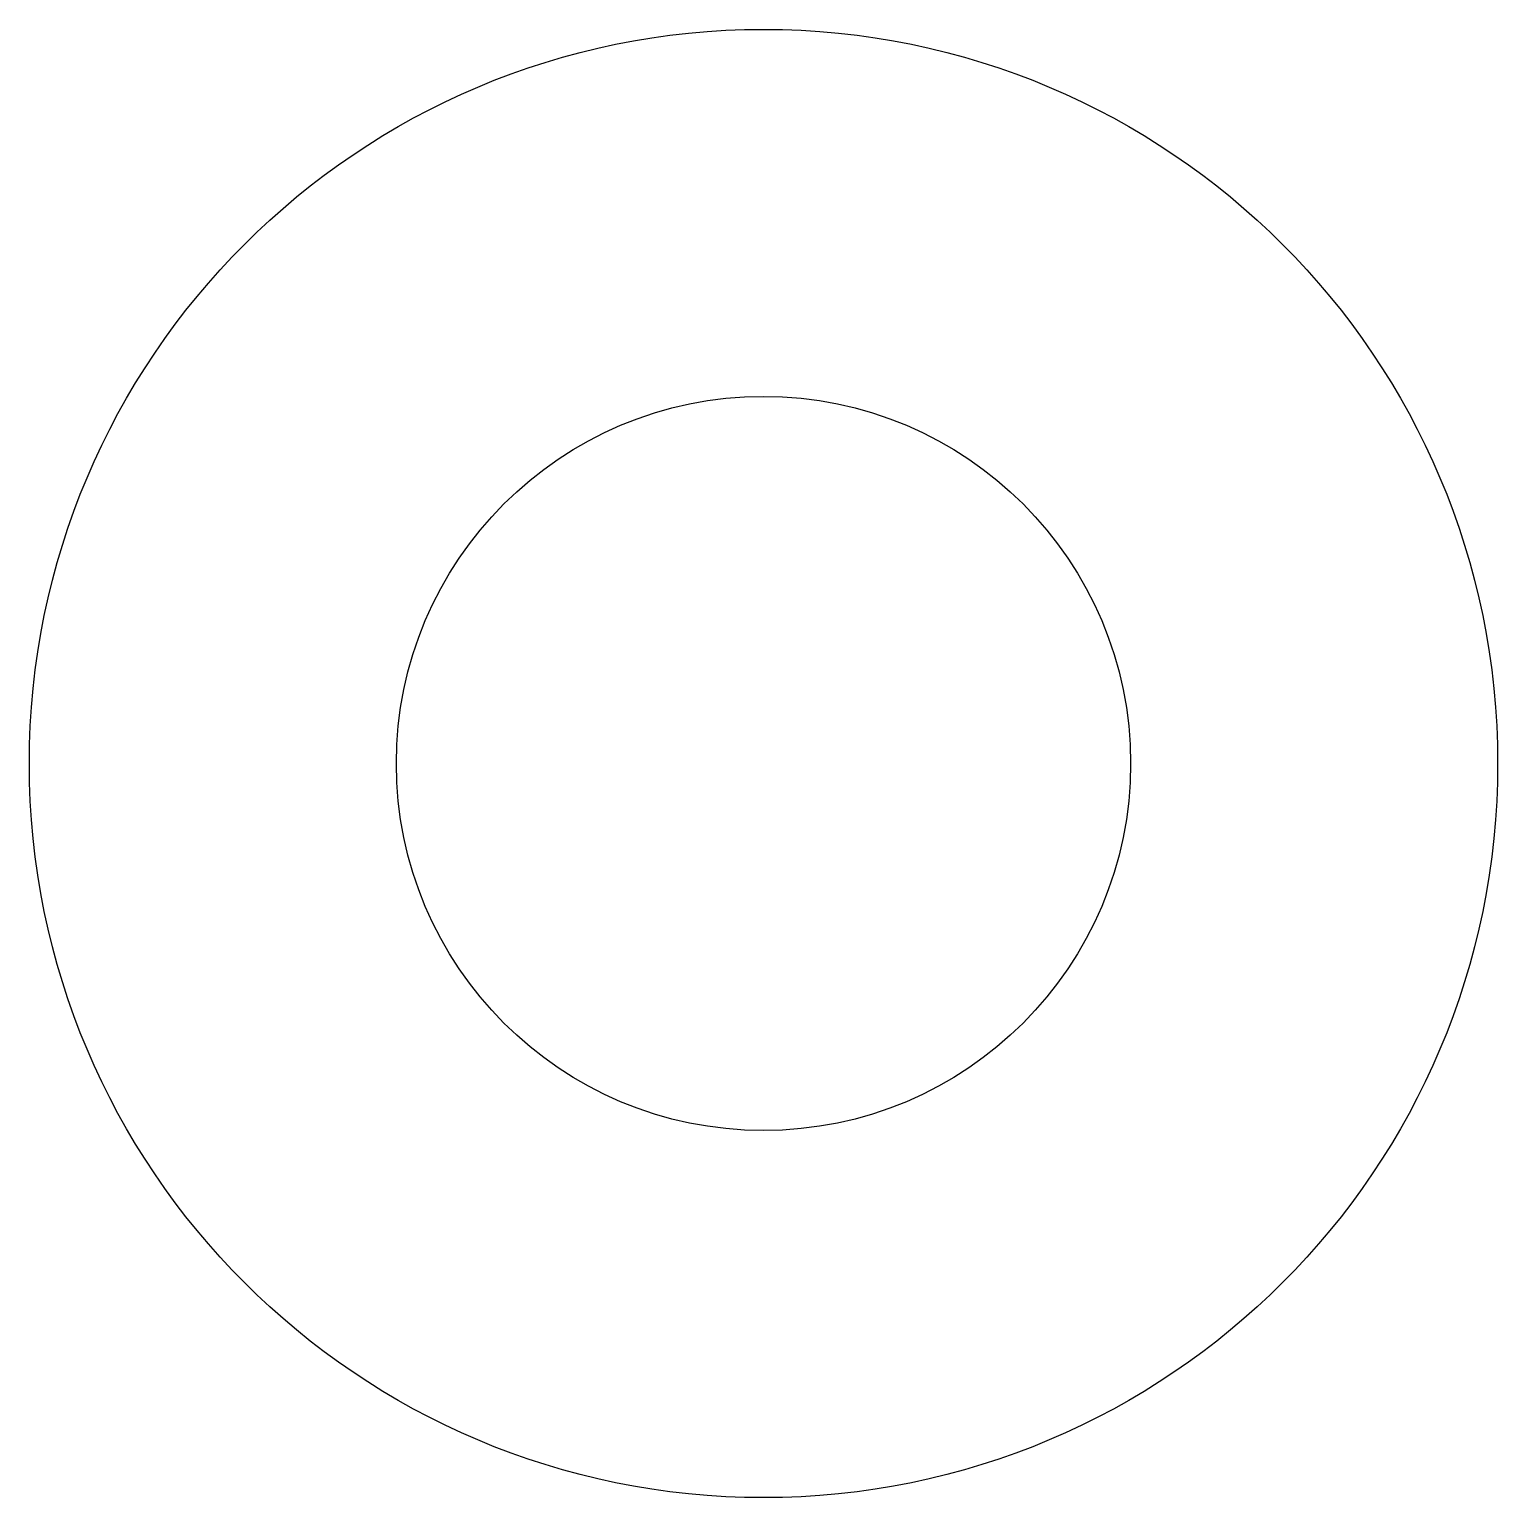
# Model space of a CAD drawing. Header units: millimetres. Extents: x 209.79 to 215.79, y 41.41 to 47.41.
import ezdxf

# ---------------------------------------------------------------- set-up
doc = ezdxf.new("R2010")
doc.units = ezdxf.units.MM
doc.layers.get('0').update_dxf_attribs({"linetype": 'CONTINUOUS'})

msp = doc.modelspace()

# ---------------------------------------------------------------- linework, layer by layer
for radius in [3, 1.5]:
    msp.add_circle((212.7918, 44.4098), radius)

doc.saveas('drawing.dxf')
